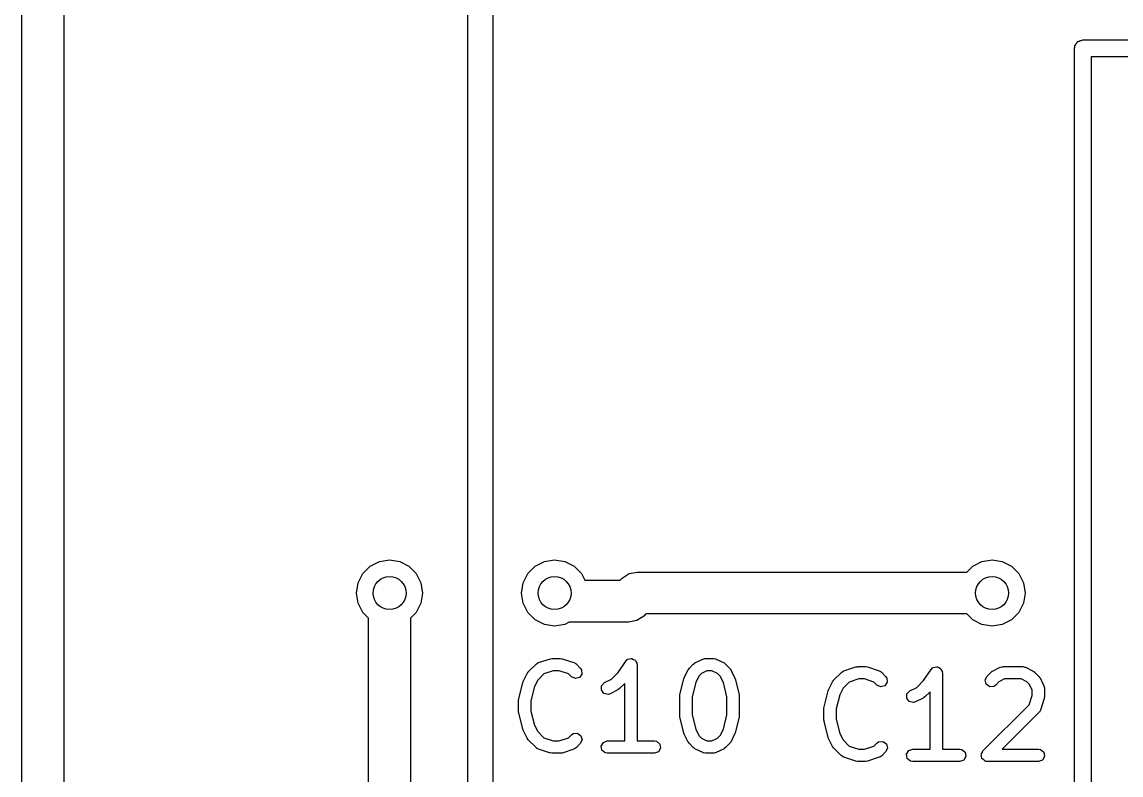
# Model space of a CAD drawing. Extents: x 96 to 198, y -147 to -47.
# Drawn here: x 128.45 to 141.76, y -105.21 to -96.08 of the extents above; entities that cross this region are included whole.
import ezdxf

# ---------------------------------------------------------------- set-up
doc = ezdxf.new("R2010")
doc.units = 0
doc.layers.add('BLACK', color=7, linetype='CONTINUOUS')

msp = doc.modelspace()

# ---------------------------------------------------------------- linework, layer by layer
at = {"layer": 'BLACK', "linetype": 'CONTINUOUS'}
for p, q in [((128.446, -107.246), (128.446, -94.0835)), ((128.954, -94.1887), (128.954, -107.395)), ((133.848, -111.825), (133.848, -95.8631)), ((134.152, -95.8), (134.152, -111.825)), ((141.198, -96.4), (141.203, -96.3847)), ((141.198, -108.516), (141.198, -96.4)), ((141.203, -96.3686), (141.213, -96.3556)), ((141.203, -96.3847), (141.203, -96.3686)), ((141.213, -96.3556), (141.218, -96.3403)), ((141.218, -96.3403), (141.231, -96.3308)), ((141.231, -96.3308), (141.24, -96.3178)), ((141.24, -96.3178), (141.256, -96.3128)), ((141.256, -96.3128), (141.269, -96.3034)), ((141.269, -96.3034), (141.285, -96.3034)), ((141.285, -96.3034), (141.3, -96.2984)), ((141.3, -96.2984), (167.458, -96.2984)), ((167.5, -96.5016), (141.402, -96.5016)), ((141.402, -96.5016), (141.402, -108.516)), ((132.665, -102.676), (132.776, -102.62)), ((132.776, -102.62), (132.9, -102.6)), ((132.9, -102.6), (133.024, -102.62)), ((133.024, -102.62), (133.135, -102.676)), ((134.665, -102.676), (134.776, -102.62)), ((134.776, -102.62), (134.9, -102.6)), ((134.9, -102.6), (135.024, -102.62)), ((135.024, -102.62), (135.135, -102.676)), ((139.965, -102.676), (140.076, -102.62)), ((140.076, -102.62), (140.2, -102.6)), ((140.2, -102.6), (140.324, -102.62)), ((140.324, -102.62), (140.435, -102.676)), ((132.52, -102.876), (132.576, -102.765)), ((132.576, -102.765), (132.665, -102.676)), ((133.135, -102.676), (133.224, -102.765)), ((133.224, -102.765), (133.28, -102.876)), ((134.52, -102.876), (134.576, -102.765)), ((134.576, -102.765), (134.665, -102.676)), ((135.135, -102.676), (135.224, -102.765)), ((135.224, -102.765), (135.265, -102.846)), ((135.72, -102.82), (135.803, -102.765)), ((135.803, -102.765), (135.9, -102.746)), ((135.9, -102.746), (139.895, -102.746)), ((139.895, -102.746), (139.965, -102.676)), ((140.435, -102.676), (140.524, -102.765)), ((140.524, -102.765), (140.58, -102.876)), ((132.5, -103), (132.52, -102.876)), ((133.28, -102.876), (133.3, -103)), ((134.5, -103), (134.52, -102.876)), ((135.265, -102.846), (135.695, -102.846)), ((135.695, -102.846), (135.72, -102.82)), ((135.72, -102.82), (135.72, -102.82)), ((140.58, -102.876), (140.6, -103)), ((132.52, -103.124), (132.5, -103)), ((133.3, -103), (133.28, -103.124)), ((134.52, -103.124), (134.5, -103)), ((140.6, -103), (140.58, -103.124)), ((132.576, -103.235), (132.52, -103.124)), ((133.28, -103.124), (133.224, -103.235)), ((134.576, -103.235), (134.52, -103.124)), ((140.58, -103.124), (140.524, -103.235)), ((132.646, -103.305), (132.576, -103.235)), ((132.646, -109.395), (132.646, -103.305)), ((133.224, -103.235), (133.154, -103.305)), ((133.154, -103.305), (133.154, -109.5)), ((134.665, -103.324), (134.576, -103.235)), ((134.776, -103.38), (134.665, -103.324)), ((135.897, -103.335), (135.8, -103.354)), ((135.98, -103.28), (135.897, -103.335)), ((136.005, -103.254), (135.98, -103.28)), ((135.98, -103.28), (135.98, -103.28)), ((139.895, -103.254), (136.005, -103.254)), ((139.965, -103.324), (139.895, -103.254)), ((140.076, -103.38), (139.965, -103.324)), ((140.435, -103.324), (140.324, -103.38)), ((140.524, -103.235), (140.435, -103.324)), ((134.9, -103.4), (134.776, -103.38)), ((135.024, -103.38), (134.9, -103.4)), ((135.075, -103.354), (135.024, -103.38)), ((135.8, -103.354), (135.075, -103.354)), ((140.2, -103.4), (140.076, -103.38)), ((140.324, -103.38), (140.2, -103.4)), ((134.58, -103.957), (134.676, -103.862)), ((134.676, -103.862), (134.697, -103.847)), ((134.697, -103.847), (134.701, -103.847)), ((134.701, -103.847), (134.705, -103.844)), ((134.705, -103.844), (134.848, -103.796)), ((134.848, -103.796), (134.87, -103.793)), ((134.87, -103.793), (134.871, -103.792)), ((134.871, -103.792), (134.967, -103.792)), ((134.967, -103.792), (134.989, -103.796)), ((134.989, -103.796), (134.99, -103.796)), ((134.99, -103.796), (135.133, -103.844)), ((135.133, -103.844), (135.156, -103.856)), ((135.156, -103.856), (135.158, -103.86)), ((135.158, -103.86), (135.163, -103.862)), ((135.163, -103.862), (135.21, -103.91)), ((135.67, -103.962), (135.761, -103.826)), ((135.761, -103.826), (135.779, -103.807)), ((135.779, -103.807), (135.784, -103.806)), ((135.784, -103.806), (135.786, -103.802)), ((135.786, -103.802), (135.808, -103.799)), ((135.808, -103.799), (135.829, -103.793)), ((135.829, -103.793), (135.833, -103.794)), ((135.833, -103.794), (135.837, -103.794)), ((135.837, -103.794), (135.856, -103.804)), ((135.856, -103.804), (135.876, -103.813)), ((135.876, -103.813), (135.878, -103.817)), ((135.878, -103.817), (135.881, -103.819)), ((135.881, -103.819), (135.889, -103.84)), ((135.889, -103.84), (135.898, -103.859)), ((135.898, -103.859), (135.897, -103.863)), ((135.897, -103.863), (135.899, -103.867)), ((135.899, -103.867), (135.899, -104.792)), ((136.533, -103.91), (136.58, -103.862)), ((136.58, -103.862), (136.599, -103.849)), ((136.599, -103.849), (136.6, -103.848)), ((136.6, -103.848), (136.695, -103.8)), ((136.695, -103.8), (136.72, -103.793)), ((136.72, -103.793), (136.724, -103.794)), ((136.724, -103.794), (136.729, -103.792)), ((136.729, -103.792), (136.824, -103.792)), ((136.824, -103.792), (136.849, -103.797)), ((136.849, -103.797), (136.853, -103.8)), ((136.853, -103.8), (136.857, -103.8)), ((136.857, -103.8), (136.953, -103.848)), ((136.953, -103.848), (136.971, -103.861)), ((136.971, -103.861), (136.972, -103.862)), ((136.972, -103.862), (137.02, -103.91)), ((134.519, -104.072), (134.566, -103.977)), ((134.566, -103.977), (134.58, -103.959)), ((134.58, -103.959), (134.58, -103.957)), ((134.769, -103.981), (134.695, -104.055)), ((134.884, -103.942), (134.769, -103.981)), ((134.954, -103.942), (134.884, -103.942)), ((135.069, -103.981), (134.954, -103.942)), ((135.104, -104.016), (135.069, -103.981)), ((135.23, -103.982), (135.2, -104.024)), ((135.21, -103.91), (135.225, -103.931)), ((135.225, -103.931), (135.23, -103.982)), ((135.589, -104.044), (135.67, -103.962)), ((136.471, -104.024), (136.519, -103.929)), ((136.519, -103.929), (136.532, -103.911)), ((136.532, -103.911), (136.533, -103.91)), ((136.678, -103.977), (136.647, -104.007)), ((136.746, -103.942), (136.678, -103.977)), ((136.806, -103.942), (136.746, -103.942)), ((136.875, -103.977), (136.806, -103.942)), ((136.905, -104.007), (136.875, -103.977)), ((137.02, -103.91), (137.033, -103.928)), ((137.033, -103.928), (137.034, -103.929)), ((137.034, -103.929), (137.081, -104.024)), ((138.28, -104.057), (138.376, -103.962)), ((138.376, -103.962), (138.397, -103.947)), ((138.397, -103.947), (138.401, -103.947)), ((138.401, -103.947), (138.405, -103.944)), ((138.405, -103.944), (138.548, -103.896)), ((138.548, -103.896), (138.57, -103.893)), ((138.57, -103.893), (138.571, -103.892)), ((138.571, -103.892), (138.667, -103.892)), ((138.667, -103.892), (138.689, -103.896)), ((138.689, -103.896), (138.69, -103.896)), ((138.69, -103.896), (138.833, -103.944)), ((138.833, -103.944), (138.856, -103.956)), ((138.856, -103.956), (138.858, -103.96)), ((138.858, -103.96), (138.863, -103.962)), ((138.863, -103.962), (138.91, -104.01)), ((139.37, -104.062), (139.461, -103.926)), ((139.461, -103.926), (139.479, -103.907)), ((139.479, -103.907), (139.484, -103.906)), ((139.484, -103.906), (139.486, -103.902)), ((139.486, -103.902), (139.508, -103.899)), ((139.508, -103.899), (139.529, -103.893)), ((139.529, -103.893), (139.533, -103.894)), ((139.533, -103.894), (139.537, -103.894)), ((139.537, -103.894), (139.556, -103.904)), ((139.556, -103.904), (139.576, -103.913)), ((139.576, -103.913), (139.578, -103.917)), ((139.578, -103.917), (139.581, -103.919)), ((139.581, -103.919), (139.589, -103.94)), ((139.589, -103.94), (139.598, -103.959)), ((139.598, -103.959), (139.597, -103.963)), ((139.597, -103.963), (139.599, -103.967)), ((139.599, -103.967), (139.599, -104.892)), ((140.137, -104.01), (140.185, -103.962)), ((140.185, -103.962), (140.203, -103.949)), ((140.203, -103.949), (140.205, -103.948)), ((140.205, -103.948), (140.3, -103.9)), ((140.3, -103.9), (140.325, -103.893)), ((140.325, -103.893), (140.329, -103.894)), ((140.329, -103.894), (140.333, -103.892)), ((140.333, -103.892), (140.571, -103.892)), ((140.571, -103.892), (140.597, -103.897)), ((140.597, -103.897), (140.601, -103.9)), ((140.601, -103.9), (140.605, -103.9)), ((140.605, -103.9), (140.7, -103.948)), ((140.7, -103.948), (140.718, -103.961)), ((140.718, -103.961), (140.72, -103.962)), ((140.72, -103.962), (140.767, -104.01)), ((134.465, -104.278), (134.513, -104.087)), ((134.513, -104.087), (134.518, -104.075)), ((134.518, -104.075), (134.519, -104.072)), ((134.656, -104.132), (134.613, -104.305)), ((134.695, -104.055), (134.656, -104.132)), ((135.151, -104.037), (135.104, -104.016)), ((135.2, -104.024), (135.151, -104.037)), ((135.466, -104.174), (135.469, -104.123)), ((135.469, -104.123), (135.505, -104.086)), ((135.505, -104.086), (135.589, -104.044)), ((135.749, -104.096), (135.686, -104.159)), ((135.749, -104.792), (135.749, -104.096)), ((136.418, -104.23), (136.465, -104.04)), ((136.465, -104.04), (136.471, -104.028)), ((136.471, -104.028), (136.471, -104.024)), ((136.609, -104.084), (136.565, -104.258)), ((136.647, -104.007), (136.609, -104.084)), ((136.944, -104.084), (136.905, -104.007)), ((136.987, -104.258), (136.944, -104.084)), ((137.081, -104.024), (137.085, -104.037)), ((137.085, -104.037), (137.087, -104.04)), ((137.087, -104.04), (137.135, -104.23)), ((138.219, -104.172), (138.266, -104.077)), ((138.266, -104.077), (138.28, -104.059)), ((138.28, -104.059), (138.28, -104.057)), ((138.469, -104.081), (138.395, -104.155)), ((138.584, -104.042), (138.469, -104.081)), ((138.654, -104.042), (138.584, -104.042)), ((138.769, -104.081), (138.654, -104.042)), ((138.804, -104.116), (138.769, -104.081)), ((138.851, -104.137), (138.804, -104.116)), ((138.9, -104.124), (138.851, -104.137)), ((138.93, -104.082), (138.9, -104.124)), ((138.91, -104.01), (138.925, -104.031)), ((138.925, -104.031), (138.93, -104.082)), ((139.289, -104.144), (139.37, -104.062)), ((140.116, -104.056), (140.137, -104.01)), ((140.129, -104.106), (140.116, -104.056)), ((140.171, -104.135), (140.129, -104.106)), ((140.222, -104.131), (140.171, -104.135)), ((140.244, -104.116), (140.222, -104.131)), ((140.283, -104.077), (140.244, -104.116)), ((140.351, -104.042), (140.283, -104.077)), ((140.554, -104.042), (140.351, -104.042)), ((140.622, -104.077), (140.554, -104.042)), ((140.653, -104.107), (140.622, -104.077)), ((140.687, -104.176), (140.653, -104.107)), ((140.767, -104.01), (140.78, -104.028)), ((140.78, -104.028), (140.781, -104.029)), ((140.781, -104.029), (140.829, -104.124)), ((140.829, -104.124), (140.836, -104.149)), ((135.497, -104.216), (135.466, -104.174)), ((135.547, -104.228), (135.497, -104.216)), ((135.572, -104.22), (135.547, -104.228)), ((135.667, -104.173), (135.572, -104.22)), ((135.668, -104.171), (135.667, -104.173)), ((135.686, -104.159), (135.668, -104.171)), ((136.415, -104.248), (136.418, -104.234)), ((136.415, -104.486), (136.415, -104.248)), ((136.418, -104.234), (136.418, -104.23)), ((136.565, -104.258), (136.565, -104.477)), ((136.987, -104.477), (136.987, -104.258)), ((137.135, -104.23), (137.136, -104.245)), ((137.136, -104.245), (137.137, -104.248)), ((137.137, -104.248), (137.137, -104.486)), ((138.165, -104.378), (138.213, -104.187)), ((138.213, -104.187), (138.218, -104.175)), ((138.218, -104.175), (138.219, -104.172)), ((138.356, -104.232), (138.313, -104.405)), ((138.395, -104.155), (138.356, -104.232)), ((139.166, -104.274), (139.169, -104.223)), ((139.169, -104.223), (139.205, -104.186)), ((139.205, -104.186), (139.289, -104.144)), ((139.386, -104.259), (139.368, -104.271)), ((139.449, -104.196), (139.386, -104.259)), ((139.449, -104.892), (139.449, -104.196)), ((140.649, -104.355), (140.687, -104.241)), ((140.687, -104.241), (140.687, -104.176)), ((140.837, -104.253), (140.833, -104.275)), ((140.836, -104.149), (140.835, -104.154)), ((140.835, -104.154), (140.837, -104.158)), ((140.837, -104.158), (140.837, -104.253)), ((134.463, -104.296), (134.466, -104.281)), ((134.463, -104.439), (134.463, -104.296)), ((134.466, -104.281), (134.465, -104.278)), ((134.613, -104.305), (134.613, -104.43)), ((138.163, -104.396), (138.166, -104.381)), ((138.163, -104.539), (138.163, -104.396)), ((138.166, -104.381), (138.165, -104.378)), ((139.197, -104.316), (139.166, -104.274)), ((139.247, -104.328), (139.197, -104.316)), ((139.272, -104.32), (139.247, -104.328)), ((139.367, -104.273), (139.272, -104.32)), ((139.368, -104.271), (139.367, -104.273)), ((140.09, -104.914), (140.649, -104.355)), ((140.833, -104.277), (140.785, -104.42)), ((140.833, -104.275), (140.833, -104.277)), ((134.464, -104.442), (134.463, -104.439)), ((134.465, -104.457), (134.464, -104.442)), ((134.513, -104.647), (134.465, -104.457)), ((134.613, -104.43), (134.656, -104.603)), ((136.417, -104.49), (136.415, -104.486)), ((136.418, -104.505), (136.417, -104.49)), ((136.465, -104.695), (136.418, -104.505)), ((136.565, -104.477), (136.609, -104.651)), ((136.944, -104.651), (136.987, -104.477)), ((137.135, -104.505), (137.087, -104.695)), ((137.137, -104.486), (137.134, -104.501)), ((137.134, -104.501), (137.135, -104.505)), ((138.313, -104.405), (138.313, -104.53)), ((138.313, -104.53), (138.356, -104.703)), ((140.767, -104.449), (140.324, -104.892)), ((140.769, -104.445), (140.767, -104.449)), ((140.773, -104.443), (140.769, -104.445)), ((140.785, -104.42), (140.773, -104.443)), ((134.515, -104.65), (134.513, -104.647)), ((134.519, -104.663), (134.515, -104.65)), ((134.566, -104.758), (134.519, -104.663)), ((134.656, -104.603), (134.695, -104.68)), ((136.609, -104.651), (136.647, -104.728)), ((136.905, -104.728), (136.944, -104.651)), ((138.164, -104.542), (138.163, -104.539)), ((138.165, -104.557), (138.164, -104.542)), ((138.213, -104.747), (138.165, -104.557)), ((134.567, -104.759), (134.566, -104.758)), ((134.58, -104.778), (134.567, -104.759)), ((134.676, -104.873), (134.58, -104.778)), ((134.695, -104.68), (134.769, -104.754)), ((134.769, -104.754), (134.884, -104.792)), ((134.884, -104.792), (134.954, -104.792)), ((134.954, -104.792), (135.069, -104.754)), ((135.069, -104.754), (135.104, -104.719)), ((135.104, -104.719), (135.125, -104.704)), ((135.125, -104.704), (135.177, -104.7)), ((135.177, -104.7), (135.219, -104.729)), ((135.232, -104.779), (135.21, -104.825)), ((135.219, -104.729), (135.232, -104.779)), ((135.49, -104.81), (135.538, -104.792)), ((135.538, -104.792), (135.749, -104.792)), ((135.899, -104.792), (136.11, -104.792)), ((136.11, -104.792), (136.135, -104.797)), ((136.135, -104.797), (136.174, -104.83)), ((136.467, -104.698), (136.465, -104.695)), ((136.471, -104.71), (136.467, -104.698)), ((136.519, -104.806), (136.471, -104.71)), ((136.647, -104.728), (136.678, -104.758)), ((136.678, -104.758), (136.746, -104.792)), ((136.746, -104.792), (136.806, -104.792)), ((136.806, -104.792), (136.875, -104.758)), ((136.875, -104.758), (136.905, -104.728)), ((137.081, -104.71), (137.034, -104.806)), ((137.082, -104.707), (137.081, -104.71)), ((137.087, -104.695), (137.082, -104.707)), ((138.215, -104.75), (138.213, -104.747)), ((138.219, -104.763), (138.215, -104.75)), ((138.266, -104.858), (138.219, -104.763)), ((138.356, -104.703), (138.395, -104.78)), ((138.395, -104.78), (138.469, -104.854)), ((138.825, -104.804), (138.877, -104.8)), ((138.877, -104.8), (138.919, -104.829)), ((134.68, -104.875), (134.676, -104.873)), ((134.682, -104.879), (134.68, -104.875)), ((134.705, -104.891), (134.682, -104.879)), ((134.848, -104.939), (134.705, -104.891)), ((135.133, -104.891), (134.99, -104.939)), ((135.137, -104.888), (135.133, -104.891)), ((135.141, -104.888), (135.137, -104.888)), ((135.163, -104.873), (135.141, -104.888)), ((135.21, -104.825), (135.163, -104.873)), ((135.464, -104.854), (135.49, -104.81)), ((135.473, -104.905), (135.464, -104.854)), ((135.512, -104.938), (135.473, -104.905)), ((136.158, -104.925), (136.11, -104.942)), ((136.183, -104.88), (136.158, -104.925)), ((136.174, -104.83), (136.183, -104.88)), ((136.52, -104.807), (136.519, -104.806)), ((136.533, -104.825), (136.52, -104.807)), ((136.58, -104.873), (136.533, -104.825)), ((136.582, -104.873), (136.58, -104.873)), ((136.6, -104.887), (136.582, -104.873)), ((136.695, -104.934), (136.6, -104.887)), ((136.699, -104.935), (136.695, -104.934)), ((136.857, -104.934), (136.832, -104.942)), ((136.953, -104.887), (136.857, -104.934)), ((136.954, -104.886), (136.953, -104.887)), ((136.972, -104.873), (136.954, -104.886)), ((137.02, -104.825), (136.972, -104.873)), ((137.034, -104.806), (137.02, -104.824)), ((137.02, -104.824), (137.02, -104.825)), ((138.267, -104.859), (138.266, -104.858)), ((138.28, -104.878), (138.267, -104.859)), ((138.376, -104.973), (138.28, -104.878)), ((138.469, -104.854), (138.584, -104.892)), ((138.584, -104.892), (138.654, -104.892)), ((138.654, -104.892), (138.769, -104.854)), ((138.769, -104.854), (138.804, -104.819)), ((138.804, -104.819), (138.825, -104.804)), ((138.91, -104.925), (138.863, -104.973)), ((138.932, -104.879), (138.91, -104.925)), ((138.919, -104.829), (138.932, -104.879)), ((139.164, -104.954), (139.19, -104.91)), ((139.19, -104.91), (139.238, -104.892)), ((139.238, -104.892), (139.449, -104.892)), ((139.599, -104.892), (139.81, -104.892)), ((139.81, -104.892), (139.835, -104.897)), ((139.835, -104.897), (139.874, -104.93)), ((139.874, -104.93), (139.883, -104.98)), ((140.08, -104.935), (140.09, -104.914)), ((140.324, -104.892), (140.762, -104.892)), ((140.762, -104.892), (140.788, -104.897)), ((140.788, -104.897), (140.827, -104.93)), ((140.827, -104.93), (140.836, -104.98)), ((134.849, -104.938), (134.848, -104.939)), ((134.871, -104.942), (134.849, -104.938)), ((134.967, -104.942), (134.871, -104.942)), ((134.968, -104.942), (134.967, -104.942)), ((134.99, -104.939), (134.968, -104.942)), ((135.538, -104.942), (135.512, -104.938)), ((136.11, -104.942), (135.538, -104.942)), ((136.703, -104.938), (136.699, -104.935)), ((136.729, -104.942), (136.703, -104.938)), ((136.824, -104.942), (136.729, -104.942)), ((136.828, -104.941), (136.824, -104.942)), ((136.832, -104.942), (136.828, -104.941)), ((138.38, -104.975), (138.376, -104.973)), ((138.382, -104.979), (138.38, -104.975)), ((138.405, -104.991), (138.382, -104.979)), ((138.548, -105.039), (138.405, -104.991)), ((138.549, -105.038), (138.548, -105.039)), ((138.571, -105.042), (138.549, -105.038)), ((138.667, -105.042), (138.571, -105.042)), ((138.668, -105.042), (138.667, -105.042)), ((138.69, -105.039), (138.668, -105.042)), ((138.833, -104.991), (138.69, -105.039)), ((138.837, -104.988), (138.833, -104.991)), ((138.841, -104.988), (138.837, -104.988)), ((138.863, -104.973), (138.841, -104.988)), ((139.173, -105.005), (139.164, -104.954)), ((139.212, -105.038), (139.173, -105.005)), ((139.238, -105.042), (139.212, -105.038)), ((139.81, -105.042), (139.238, -105.042)), ((139.858, -105.025), (139.81, -105.042)), ((139.883, -104.98), (139.858, -105.025)), ((140.068, -104.961), (140.07, -104.958)), ((140.074, -104.983), (140.068, -104.961)), ((140.069, -104.954), (140.08, -104.935)), ((140.07, -104.958), (140.069, -104.954)), ((140.078, -105.005), (140.074, -104.983)), ((140.081, -105.007), (140.078, -105.005)), ((140.081, -105.01), (140.081, -105.007)), ((140.1, -105.023), (140.081, -105.01)), ((140.117, -105.038), (140.1, -105.023)), ((140.122, -105.039), (140.117, -105.038)), ((140.123, -105.04), (140.122, -105.039)), ((140.127, -105.04), (140.123, -105.04)), ((140.143, -105.042), (140.127, -105.04)), ((140.762, -105.042), (140.143, -105.042)), ((140.81, -105.025), (140.762, -105.042)), ((140.836, -104.98), (140.81, -105.025))]:
    msp.add_line(p, q, dxfattribs=at)
at = {"layer": 'BLACK'}
for centre in [(132.9, -103), (134.9, -103), (140.2, -103)]:
    msp.add_circle(centre, 0.2, dxfattribs=at)

doc.saveas('drawing.dxf')
